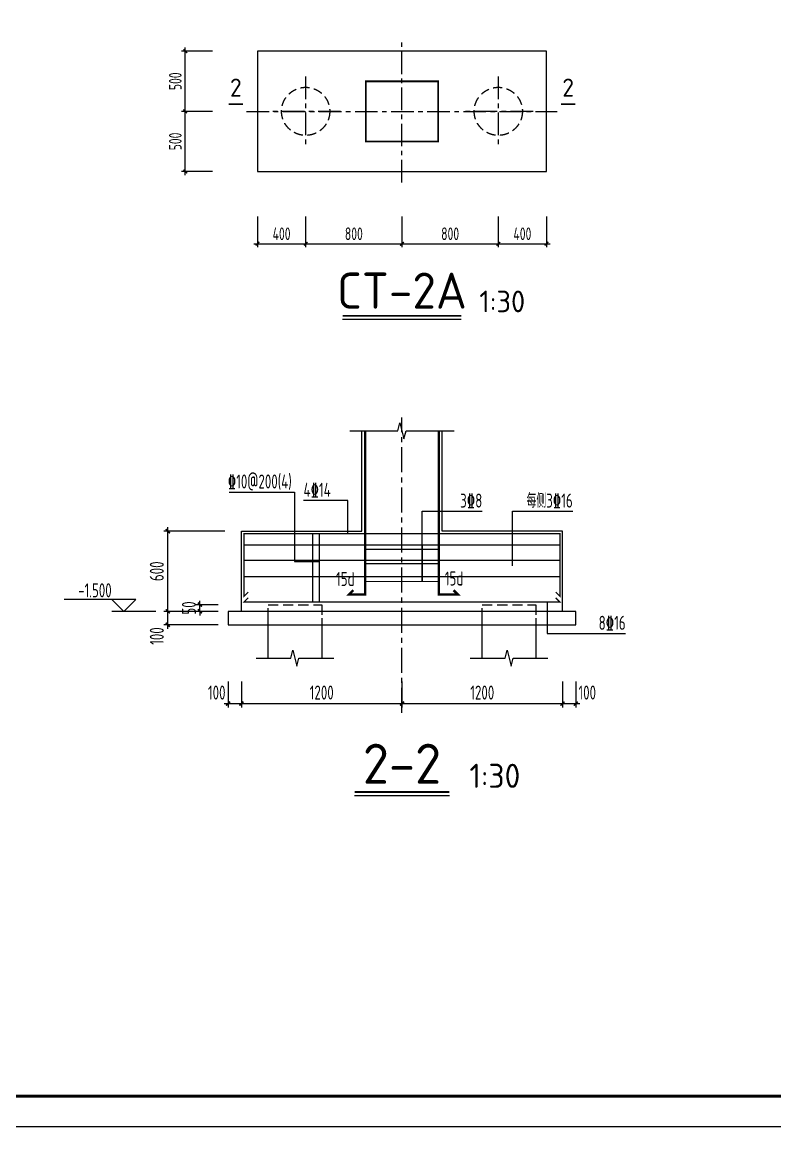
# Model space of a CAD drawing. Extents: x 14475413 to 15955882, y -732572 to -282951.
# Drawn here: x 14796964 to 14833678, y -555700 to -501777 of the extents above; entities that cross this region are included whole.
import ezdxf
from ezdxf.enums import TextEntityAlignment as Align

# ---------------------------------------------------------------- set-up
doc = ezdxf.new("R2010")
doc.units = 0
doc.header["$LTSCALE"] = 1000
doc.header["$MEASUREMENT"] = 0
doc.linetypes.add('CENTER', pattern=[2, 1.25, -0.25, 0.25, -0.25])
doc.linetypes.add('DASHED', pattern=[0.75, 0.5, -0.25])
for name, color, linetype in [('3T_WOOD', 21, 'Continuous'), ('AXIS_DE', 253, 'CENTER'), ('BASE_DE', 7, 'Continuous'), ('BASE_DE_DIM', 3, 'Continuous'), ('BASE_DE_NUM', 7, 'Continuous'), ('BASE_DE_REIN', 1, 'Continuous'), ('BASE_DE_TEXT', 7, 'Continuous'), ('COLU_DE_TH', 7, 'Continuous'), ('HYTK-GK', 7, 'Continuous'), ('PILE_DE', 7, 'Continuous'), ('PILE_DE_DASH', 9, 'DASHED'), ('THICK', 6, 'Continuous'), ('THIN', 7, 'Continuous'), ('TK', 4, 'Continuous')]:
    doc.layers.add(name, color=color, linetype=linetype)
doc.styles.add('TSSD_Dimension', font='Tssdeng.shx', dxfattribs={"width": 0.7, "bigfont": 'hztxt.shx'})
doc.styles.add('TSSD_Label', font='tssdeng.shx', dxfattribs={"width": 0.7, "bigfont": 'hztxt.shx'})
doc.styles.add('TSSD_Norm', font='Tssdeng.shx', dxfattribs={"bigfont": 'hztxt.shx'})
doc.styles.add('TSSD_REIN', font='tssdeng.shx', dxfattribs={"width": 0.7, "bigfont": 'tssdchn.shx'})
doc.dimstyles.new('TSSD_30_200', dxfattribs={"dimtxt": 700, "dimasz": 200, "dimexe": 200, "dimexo": 500, "dimgap": 200, "dimtad": 1, "dimdec": 0, "dimlfac": 0.15, "dimzin": 0, "dimdsep": 46, "dimtxsty": 'TSSD_Dimension', "dimblk": 'ARCHTICK', "dimblk1": 'ARCHTICK', "dimblk2": 'ARCHTICK', "dimcen": 0, "dimdle": 200, "dimclrt": 7, "dimadec": 0, "dimazin": 0, "dimtfac": 1, "dimtdec": 0, "dimtix": 1, "dimtmove": 2, "dimatfit": 3, "dimfxl": 0, "dimtolj": 1, "dimtzin": 0, "dimarcsym": 0})

# ---------------------------------------------------------------- blocks, each defined once
blk = doc.blocks.new('_ArchTick')
at = {"color": 0, "linetype": 'ByBlock', "const_width": 0.4}
blk.add_lwpolyline([(-0.5, -0.5), (0.5, 0.5)], dxfattribs=at)
blk = doc.blocks.new('*D596')
at = {"layer": 'BASE_DE_DIM', "color": 0, "lineweight": -2}
for p, q in [((14671126, -515204), (14671126, -516904)), ((14673793, -515204), (14673793, -516904)), ((14670926, -516704), (14673993, -516704))]:
    blk.add_line(p, q, dxfattribs=at)
at = {"layer": 'Defpoints', "color": 0}
for p in [(14671126, -514704), (14673793, -514704), (14673793, -516704)]:
    blk.add_point(p, dxfattribs=at)
at = {"layer": 'BASE_DE_DIM', "color": 0, "lineweight": -2, "xscale": 200, "yscale": 200, "zscale": 200, "rotation": 180}
blk.add_blockref('_ArchTick', (14671126, -516704), dxfattribs=at)
at = {"layer": 'BASE_DE_DIM', "color": 0, "lineweight": -2, "xscale": 200, "yscale": 200, "zscale": 200}
blk.add_blockref('_ArchTick', (14673793, -516704), dxfattribs=at)
at = {"layer": 'BASE_DE_DIM', "color": 7, "insert": (14672460, -516154), "char_height": 700, "attachment_point": 5, "style": 'TSSD_Dimension'}
blk.add_mtext('\\A1;400', dxfattribs=at)
blk = doc.blocks.new('*D597')
at = {"layer": 'BASE_DE_DIM', "color": 0, "lineweight": -2}
for p, q in [((14673793, -515204), (14673793, -516904)), ((14679126, -515204), (14679126, -516904)), ((14673593, -516704), (14679326, -516704))]:
    blk.add_line(p, q, dxfattribs=at)
at = {"layer": 'Defpoints', "color": 0}
for p in [(14673793, -514704), (14679126, -514704), (14679126, -516704)]:
    blk.add_point(p, dxfattribs=at)
at = {"layer": 'BASE_DE_DIM', "color": 0, "lineweight": -2, "xscale": 200, "yscale": 200, "zscale": 200, "rotation": 180}
blk.add_blockref('_ArchTick', (14673793, -516704), dxfattribs=at)
at = {"layer": 'BASE_DE_DIM', "color": 0, "lineweight": -2, "xscale": 200, "yscale": 200, "zscale": 200}
blk.add_blockref('_ArchTick', (14679126, -516704), dxfattribs=at)
at = {"layer": 'BASE_DE_DIM', "color": 7, "insert": (14676460, -516154), "char_height": 700, "attachment_point": 5, "style": 'TSSD_Dimension'}
blk.add_mtext('\\A1;800', dxfattribs=at)
blk = doc.blocks.new('*D598')
at = {"layer": 'BASE_DE_DIM', "color": 0, "lineweight": -2}
for p, q in [((14679126, -515204), (14679126, -516904)), ((14684460, -515204), (14684460, -516904)), ((14678926, -516704), (14684660, -516704))]:
    blk.add_line(p, q, dxfattribs=at)
at = {"layer": 'Defpoints', "color": 0}
for p in [(14679126, -514704), (14684460, -514704), (14684460, -516704)]:
    blk.add_point(p, dxfattribs=at)
at = {"layer": 'BASE_DE_DIM', "color": 0, "lineweight": -2, "xscale": 200, "yscale": 200, "zscale": 200, "rotation": 180}
blk.add_blockref('_ArchTick', (14679126, -516704), dxfattribs=at)
at = {"layer": 'BASE_DE_DIM', "color": 0, "lineweight": -2, "xscale": 200, "yscale": 200, "zscale": 200}
blk.add_blockref('_ArchTick', (14684460, -516704), dxfattribs=at)
at = {"layer": 'BASE_DE_DIM', "color": 7, "insert": (14681793, -516154), "char_height": 700, "attachment_point": 5, "style": 'TSSD_Dimension'}
blk.add_mtext('\\A1;800', dxfattribs=at)
blk = doc.blocks.new('*D599')
at = {"layer": 'BASE_DE_DIM', "color": 0, "lineweight": -2}
for p, q in [((14684460, -515204), (14684460, -516904)), ((14687126, -515204), (14687126, -516904)), ((14684260, -516704), (14687326, -516704))]:
    blk.add_line(p, q, dxfattribs=at)
at = {"layer": 'Defpoints', "color": 0}
for p in [(14684460, -514704), (14687126, -514704), (14687126, -516704)]:
    blk.add_point(p, dxfattribs=at)
at = {"layer": 'BASE_DE_DIM', "color": 0, "lineweight": -2, "xscale": 200, "yscale": 200, "zscale": 200, "rotation": 180}
blk.add_blockref('_ArchTick', (14684460, -516704), dxfattribs=at)
at = {"layer": 'BASE_DE_DIM', "color": 0, "lineweight": -2, "xscale": 200, "yscale": 200, "zscale": 200}
blk.add_blockref('_ArchTick', (14687126, -516704), dxfattribs=at)
at = {"layer": 'BASE_DE_DIM', "color": 7, "insert": (14685793, -516154), "char_height": 700, "attachment_point": 5, "style": 'TSSD_Dimension'}
blk.add_mtext('\\A1;400', dxfattribs=at)
blk = doc.blocks.new('*D600')
at = {"layer": 'BASE_DE_DIM', "color": 0, "lineweight": -2}
for p, q in [((14667126, -512904), (14667126, -509170)), ((14668626, -509370), (14666926, -509370)), ((14668626, -512704), (14666926, -512704))]:
    blk.add_line(p, q, dxfattribs=at)
at = {"layer": 'Defpoints', "color": 0}
for p in [(14667126, -509370), (14669126, -509370), (14669126, -512704)]:
    blk.add_point(p, dxfattribs=at)
at = {"layer": 'BASE_DE_DIM', "color": 0, "lineweight": -2, "xscale": 200, "yscale": 200, "zscale": 200}
for p, rotation in [((14667126, -509370), 90), ((14667126, -512704), 270)]:
    blk.add_blockref('_ArchTick', p, dxfattribs=dict(at, rotation=rotation))
at = {"layer": 'BASE_DE_DIM', "color": 7, "insert": (14666576, -511037), "char_height": 700, "attachment_point": 5, "rotation": 90, "style": 'TSSD_Dimension'}
blk.add_mtext('\\A1;500', dxfattribs=at)
blk = doc.blocks.new('*D601')
at = {"layer": 'BASE_DE_DIM', "color": 0, "lineweight": -2}
for p, q in [((14668626, -506036), (14666926, -506036)), ((14667126, -509570), (14667126, -505836)), ((14668626, -509370), (14666926, -509370))]:
    blk.add_line(p, q, dxfattribs=at)
at = {"layer": 'Defpoints', "color": 0}
for p in [(14667126, -506036), (14669126, -506036), (14669126, -509370)]:
    blk.add_point(p, dxfattribs=at)
at = {"layer": 'BASE_DE_DIM', "color": 0, "lineweight": -2, "xscale": 200, "yscale": 200, "zscale": 200}
for p, rotation in [((14667126, -506036), 90), ((14667126, -509370), 270)]:
    blk.add_blockref('_ArchTick', p, dxfattribs=dict(at, rotation=rotation))
at = {"layer": 'BASE_DE_DIM', "color": 7, "insert": (14666576, -507703), "char_height": 700, "attachment_point": 5, "rotation": 90, "style": 'TSSD_Dimension'}
blk.add_mtext('\\A1;500', dxfattribs=at)
blk = doc.blocks.new('_reinbk')
blk.add_line((0, 0), (0, 0))
blk = doc.blocks.new('*D602')
at = {"layer": 'BASE_DE_DIM', "color": 0, "lineweight": -2}
for p, q in [((14703740, -516027), (14703740, -517327)), ((14704407, -516027), (14704407, -517327)), ((14703540, -517127), (14704607, -517127))]:
    blk.add_line(p, q, dxfattribs=at)
at = {"layer": 'Defpoints', "color": 0}
for p in [(14703740, -515527), (14704407, -515527), (14704407, -517127)]:
    blk.add_point(p, dxfattribs=at)
at = {"layer": 'BASE_DE_DIM', "color": 0, "lineweight": -2, "xscale": 200, "yscale": 200, "zscale": 200, "rotation": 180}
blk.add_blockref('_ArchTick', (14703740, -517127), dxfattribs=at)
at = {"layer": 'BASE_DE_DIM', "color": 0, "lineweight": -2, "xscale": 200, "yscale": 200, "zscale": 200}
blk.add_blockref('_ArchTick', (14704407, -517127), dxfattribs=at)
at = {"layer": 'BASE_DE_DIM', "color": 7, "insert": (14703176, -516577), "char_height": 700, "attachment_point": 5, "style": 'TSSD_Dimension'}
blk.add_mtext('\\A1;100', dxfattribs=at)
blk = doc.blocks.new('*D603')
at = {"layer": 'BASE_DE_DIM', "color": 0, "lineweight": -2}
for p, q in [((14704407, -516027), (14704407, -517327)), ((14712407, -516027), (14712407, -517327)), ((14704207, -517127), (14712607, -517127))]:
    blk.add_line(p, q, dxfattribs=at)
at = {"layer": 'Defpoints', "color": 0}
for p in [(14704407, -515527), (14712407, -515527), (14712407, -517127)]:
    blk.add_point(p, dxfattribs=at)
at = {"layer": 'BASE_DE_DIM', "color": 0, "lineweight": -2, "xscale": 200, "yscale": 200, "zscale": 200, "rotation": 180}
blk.add_blockref('_ArchTick', (14704407, -517127), dxfattribs=at)
at = {"layer": 'BASE_DE_DIM', "color": 0, "lineweight": -2, "xscale": 200, "yscale": 200, "zscale": 200}
blk.add_blockref('_ArchTick', (14712407, -517127), dxfattribs=at)
at = {"layer": 'BASE_DE_DIM', "color": 7, "insert": (14708407, -516577), "char_height": 700, "attachment_point": 5, "style": 'TSSD_Dimension'}
blk.add_mtext('\\A1;1200', dxfattribs=at)
blk = doc.blocks.new('*D604')
at = {"layer": 'BASE_DE_DIM', "color": 0, "lineweight": -2}
for p, q in [((14712407, -516027), (14712407, -517327)), ((14720407, -516027), (14720407, -517327)), ((14712207, -517127), (14720607, -517127))]:
    blk.add_line(p, q, dxfattribs=at)
at = {"layer": 'Defpoints', "color": 0}
for p in [(14712407, -515527), (14720407, -515527), (14720407, -517127)]:
    blk.add_point(p, dxfattribs=at)
at = {"layer": 'BASE_DE_DIM', "color": 0, "lineweight": -2, "xscale": 200, "yscale": 200, "zscale": 200, "rotation": 180}
blk.add_blockref('_ArchTick', (14712407, -517127), dxfattribs=at)
at = {"layer": 'BASE_DE_DIM', "color": 0, "lineweight": -2, "xscale": 200, "yscale": 200, "zscale": 200}
blk.add_blockref('_ArchTick', (14720407, -517127), dxfattribs=at)
at = {"layer": 'BASE_DE_DIM', "color": 7, "insert": (14716407, -516577), "char_height": 700, "attachment_point": 5, "style": 'TSSD_Dimension'}
blk.add_mtext('\\A1;1200', dxfattribs=at)
blk = doc.blocks.new('*D605')
at = {"layer": 'BASE_DE_DIM', "color": 0, "lineweight": -2}
for p, q in [((14720407, -516027), (14720407, -517327)), ((14721074, -516027), (14721074, -517327)), ((14720207, -517127), (14721274, -517127))]:
    blk.add_line(p, q, dxfattribs=at)
at = {"layer": 'Defpoints', "color": 0}
for p in [(14720407, -515527), (14721074, -515527), (14721074, -517127)]:
    blk.add_point(p, dxfattribs=at)
at = {"layer": 'BASE_DE_DIM', "color": 0, "lineweight": -2, "xscale": 200, "yscale": 200, "zscale": 200, "rotation": 180}
blk.add_blockref('_ArchTick', (14720407, -517127), dxfattribs=at)
at = {"layer": 'BASE_DE_DIM', "color": 0, "lineweight": -2, "xscale": 200, "yscale": 200, "zscale": 200}
blk.add_blockref('_ArchTick', (14721074, -517127), dxfattribs=at)
at = {"layer": 'BASE_DE_DIM', "color": 7, "insert": (14721638, -516577), "char_height": 700, "attachment_point": 5, "style": 'TSSD_Dimension'}
blk.add_mtext('\\A1;100', dxfattribs=at)
blk = doc.blocks.new('*D606')
at = {"layer": 'BASE_DE_DIM', "color": 0, "lineweight": -2}
for p, q in [((14700740, -513394), (14700740, -512327)), ((14703240, -512527), (14700540, -512527)), ((14703240, -513194), (14700540, -513194))]:
    blk.add_line(p, q, dxfattribs=at)
at = {"layer": 'Defpoints', "color": 0}
for p in [(14700740, -512527), (14703740, -512527), (14703740, -513194)]:
    blk.add_point(p, dxfattribs=at)
at = {"layer": 'BASE_DE_DIM', "color": 0, "lineweight": -2, "xscale": 200, "yscale": 200, "zscale": 200}
for p, rotation in [((14700740, -512527), 90), ((14700740, -513194), 270)]:
    blk.add_blockref('_ArchTick', p, dxfattribs=dict(at, rotation=rotation))
at = {"layer": 'BASE_DE_DIM', "color": 7, "insert": (14700190, -513759), "char_height": 700, "attachment_point": 5, "rotation": 90, "style": 'TSSD_Dimension'}
blk.add_mtext('\\A1;100', dxfattribs=at)
blk = doc.blocks.new('*D607')
at = {"layer": 'BASE_DE_DIM', "color": 0, "lineweight": -2}
for p, q in [((14700740, -512727), (14700740, -508327)), ((14703574, -508527), (14700540, -508527)), ((14703240, -512527), (14700540, -512527))]:
    blk.add_line(p, q, dxfattribs=at)
at = {"layer": 'Defpoints', "color": 0}
for p in [(14700740, -508527), (14704074, -508527), (14703740, -512527)]:
    blk.add_point(p, dxfattribs=at)
at = {"layer": 'BASE_DE_DIM', "color": 0, "lineweight": -2, "xscale": 200, "yscale": 200, "zscale": 200}
for p, rotation in [((14700740, -508527), 90), ((14700740, -512527), 270)]:
    blk.add_blockref('_ArchTick', p, dxfattribs=dict(at, rotation=rotation))
at = {"layer": 'BASE_DE_DIM', "color": 7, "insert": (14700190, -510527), "char_height": 700, "attachment_point": 5, "rotation": 90, "style": 'TSSD_Dimension'}
blk.add_mtext('\\A1;600', dxfattribs=at)
blk = doc.blocks.new('*D608')
at = {"layer": 'BASE_DE_DIM', "color": 0, "lineweight": -2}
for p, q in [((14703240, -512194), (14702140, -512194)), ((14702340, -512194), (14702340, -511994)), ((14702340, -512527), (14702340, -512194)), ((14703240, -512527), (14702140, -512527)), ((14702340, -512527), (14702340, -512727))]:
    blk.add_line(p, q, dxfattribs=at)
at = {"layer": 'Defpoints', "color": 0}
for p in [(14702340, -512194), (14703740, -512194), (14703740, -512527)]:
    blk.add_point(p, dxfattribs=at)
at = {"layer": 'BASE_DE_DIM', "color": 0, "lineweight": -2, "xscale": 200, "yscale": 200, "zscale": 200}
for p, rotation in [((14702340, -512194), 270), ((14702340, -512527), 90)]:
    blk.add_blockref('_ArchTick', p, dxfattribs=dict(at, rotation=rotation))
at = {"layer": 'BASE_DE_DIM', "color": 7, "insert": (14701790, -512361), "char_height": 700, "attachment_point": 5, "rotation": 90, "style": 'TSSD_Dimension'}
blk.add_mtext('\\A1;50', dxfattribs=at)
blk = doc.blocks.new('GeYuanFrame_16346752', base_point=(20.09, 4.53))
at = {"layer": 'TK'}
blk.add_lwpolyline([(20.09, 4.53), (20.09, 598.53), (861.09, 598.53), (861.09, 4.53)], close=True, dxfattribs=at)
at = {"layer": 'TK', "const_width": 1}
blk.add_lwpolyline([(45.09, 588.53), (851.09, 588.53), (851.09, 14.53), (45.09, 14.53)], close=True, dxfattribs=at)
blk = doc.blocks.new('QW23WQ321')
at = {"layer": 'AXIS_DE'}
for p, q in [((14679126.4, -513303.7), (14679126.4, -505436.4)), ((14673793, -507436.7), (14673793, -511303.4)), ((14684459.7, -507436.7), (14684459.7, -511303.4)), ((14670526.4, -509370), (14687726.4, -509370)), ((14675726.4, -509370), (14671859.7, -509370)), ((14686393, -509370), (14682526.4, -509370))]:
    blk.add_line(p, q, dxfattribs=at)
at = {"layer": 'BASE_DE'}
blk.add_lwpolyline([(14671126.4, -512703.7), (14687126.4, -512703.7), (14687126.4, -506036.4), (14671126.4, -506036.4), (14671126.4, -512703.7)], dxfattribs=at)
at = {"layer": 'BASE_DE_NUM', "const_width": 100}
blk.add_lwpolyline([(14682411, -520703.7), (14675841.7, -520703.7)], dxfattribs=at)
at = {"layer": 'BASE_DE_NUM'}
blk.add_lwpolyline([(14682411, -520903.7), (14675841.7, -520903.7)], dxfattribs=at)
at = {"layer": 'COLU_DE_TH', "const_width": 100}
blk.add_lwpolyline([(14677126.4, -511036.7), (14681126.4, -511036.7), (14681126.4, -507703.4), (14677126.4, -507703.4)], close=True, dxfattribs=at)
at = {"layer": 'PILE_DE_DASH'}
for centre in [(14673793, -509370), (14684459.7, -509370)]:
    blk.add_circle(centre, 1333.3, dxfattribs=at)
at = {"layer": 'THICK', "const_width": 100}
for points in [[(14669526.4, -508970), (14670326.4, -508970)], [(14688726.4, -508970), (14687926.4, -508970)]]:
    blk.add_lwpolyline(points, dxfattribs=at)
at = {"layer": 'BASE_DE_NUM', "style": 'TSSD_Norm'}
blk.add_text('CT-2A', height=2000, dxfattribs=at).set_placement((14679126.4, -520303.7), align=Align.CENTER)
blk.add_text('1:30', height=1200, dxfattribs=at).set_placement((14683411, -520503.7))
at = {"layer": 'THICK', "style": 'TSSD_Norm'}
for p in [(14669926.4, -508053.8), (14688326.4, -508053.8)]:
    blk.add_text('2', height=1000, dxfattribs=at).set_placement(p, align=Align.MIDDLE_CENTER)
at = {"layer": 'BASE_DE_DIM'}
for base, p1, p2, picture, middle in [((14667126.4, -506036.4), (14669126.4, -509370), (14669126.4, -506036.4), '*D601', (14666576.4, -507703.2)), ((14667126.4, -509370), (14669126.4, -512703.7), (14669126.4, -509370), '*D600', (14666576.4, -511036.9))]:
    dim = blk.add_linear_dim(base=base, p1=p1, p2=p2, angle=90, dimstyle='TSSD_30_200', dxfattribs=at)
    dim.commit()
    dim.dimension.update_dxf_attribs({"geometry": picture, "text_midpoint": middle})
for base, p1, p2, picture, middle in [((14673793, -516703.7), (14671126.4, -514703.7), (14673793, -514703.7), '*D596', (14672459.7, -516153.7)), ((14679126.4, -516703.7), (14673793, -514703.7), (14679126.4, -514703.7), '*D597', (14676459.7, -516153.7)), ((14684459.7, -516703.7), (14679126.4, -514703.7), (14684459.7, -514703.7), '*D598', (14681793, -516153.7)), ((14687126.4, -516703.7), (14684459.7, -514703.7), (14687126.4, -514703.7), '*D599', (14685793, -516153.7))]:
    dim = blk.add_linear_dim(base=base, p1=p1, p2=p2, dimstyle='TSSD_30_200', dxfattribs=at)
    dim.commit()
    dim.dimension.update_dxf_attribs({"geometry": picture, "text_midpoint": middle})
blk = doc.blocks.new('6GDFR3')
at = {"layer": 'AXIS_DE'}
blk.add_line((14712406.8, -517594.2), (14712406.8, -502860.8), dxfattribs=at)
at = {"layer": 'BASE_DE'}
for points in [[(14704406.8, -512527.5), (14704406.8, -508527.5), (14710073.5, -508527.5), (14710406.8, -508527.5), (14710406.8, -503527.5)], [(14720406.8, -512527.5), (14720406.8, -508527.5), (14714740.2, -508527.5), (14714406.8, -508527.5), (14714406.8, -503527.5)], [(14703740.2, -513194.2), (14721073.5, -513194.2), (14721073.5, -512527.5), (14703740.2, -512527.5), (14703740.2, -513194.2)]]:
    blk.add_lwpolyline(points, dxfattribs=at)
at = {"layer": 'BASE_DE_NUM', "const_width": 100}
blk.add_lwpolyline([(14714768.4, -521527.5), (14710045.3, -521527.5)], dxfattribs=at)
at = {"layer": 'BASE_DE_NUM'}
blk.add_lwpolyline([(14714768.4, -521727.5), (14710045.3, -521727.5)], dxfattribs=at)
at = {"layer": 'BASE_DE_REIN'}
for points, const_width in [([(14709979.4, -511472), (14709767.2, -511684.2), (14710566.8, -511684.2), (14710566.8, -503527.5)], 120), ([(14714975.5, -511472), (14715187.7, -511684.2), (14714246.8, -511684.2), (14714246.8, -503527.5)], 120), ([(14704749, -511562), (14704536.8, -511774.2), (14704536.8, -508657.5), (14720276.8, -508657.5), (14720276.8, -511774.2), (14720064.7, -511562)], 60), ([(14707958.4, -512064.2), (14707958.4, -508657.5)], 60), ([(14708291.7, -512064.2), (14708291.7, -508657.5)], 60), ([(14704536.8, -509214), (14720276.8, -509214)], 60), ([(14710566.8, -509438.5), (14714246.8, -509438.5)], 60), ([(14704536.8, -509979.1), (14720276.8, -509979.1)], 60), ([(14710566.8, -510149.5), (14714246.8, -510149.5)], 60), ([(14704536.8, -510800.9), (14720276.8, -510800.9)], 60), ([(14710566.8, -511038.5), (14714246.8, -511038.5)], 60), ([(14704749, -511852), (14704536.8, -512064.2), (14720276.8, -512064.2), (14720064.7, -511852)], 60)]:
    blk.add_lwpolyline(points, dxfattribs=dict(at, const_width=const_width))
at = {"layer": 'BASE_DE_TEXT'}
for points in [[(14709703.5, -508657.5), (14709703.5, -506990.8), (14707500.2, -506990.8)], [(14713406.8, -509194.2), (14713406.8, -511038.5), (14713406.8, -507527.5), (14716406.8, -507527.5)], [(14717915.8, -510260.8), (14717915.8, -509727.5), (14717915.8, -507527.5), (14720915.8, -507527.5)], [(14719646.8, -512064.2), (14719646.8, -513623.5), (14723552.1, -513623.5)]]:
    blk.add_lwpolyline(points, dxfattribs=at)
at = {"layer": 'HYTK-GK'}
blk.add_lwpolyline([(14703789, -506575.8), (14707045.4, -506575.8), (14707045.4, -510039.5), (14708291.7, -510039.5)], dxfattribs=at)
at = {"layer": 'PILE_DE'}
for p, q in [((14705740.2, -514860.8), (14705740.2, -512860.8)), ((14708406.8, -512860.8), (14708406.8, -514860.8)), ((14716406.8, -514860.8), (14716406.8, -512860.8)), ((14719073.5, -512860.8), (14719073.5, -514860.8))]:
    blk.add_line(p, q, dxfattribs=at)
at = {"layer": 'PILE_DE_DASH'}
for p, q in [((14705740.2, -512860.8), (14705740.2, -512194.2)), ((14705740.2, -512194.2), (14708406.8, -512194.2)), ((14708406.8, -512194.2), (14708406.8, -512860.8)), ((14716406.8, -512860.8), (14716406.8, -512194.2)), ((14716406.8, -512194.2), (14719073.5, -512194.2)), ((14719073.5, -512194.2), (14719073.5, -512860.8))]:
    blk.add_line(p, q, dxfattribs=at)
at = {"layer": 'THIN'}
for p, q in [((14699140.2, -511927.5), (14695567.1, -511927.5)), ((14698540.2, -512527.5), (14697940.2, -511927.5)), ((14698540.2, -512527.5), (14699140.2, -511927.5)), ((14700140.2, -512527.5), (14697940.2, -512527.5))]:
    blk.add_line(p, q, dxfattribs=at)
for points in [[(14709806.8, -503527.5), (14712206.8, -503527.5), (14712306.8, -503127.5), (14712506.8, -503927.5), (14712606.8, -503527.5), (14715006.8, -503527.5)], [(14705140.2, -514860.8), (14706873.5, -514860.8), (14706973.5, -514460.8), (14707173.5, -515260.8), (14707273.5, -514860.8), (14709006.8, -514860.8)], [(14715806.8, -514860.8), (14717540.2, -514860.8), (14717640.2, -514460.8), (14717840.2, -515260.8), (14717940.2, -514860.8), (14719673.5, -514860.8)]]:
    blk.add_lwpolyline(points, dxfattribs=at)
at = {"layer": 'BASE_DE_TEXT', "xscale": 200, "yscale": 200, "zscale": 200}
for p, rotation in [((14709703.5, -508657.5), 270), ((14713406.8, -509194.2), 90), ((14717915.8, -509727.5), 270), ((14717915.8, -510260.8), 270), ((14713406.8, -510794.2), 270), ((14719646.8, -512064.2), 90)]:
    blk.add_blockref('_reinbk', p, dxfattribs=dict(at, rotation=rotation))
at = {"layer": 'BASE_DE_NUM', "style": 'TSSD_Norm'}
blk.add_text('2-2', height=2000, dxfattribs=at).set_placement((14712406.8, -521127.5), align=Align.CENTER)
blk.add_text('1:30', height=1200, dxfattribs=at).set_placement((14715768.4, -521327.5))
at = {"layer": 'BASE_DE_TEXT', "style": 'TSSD_REIN', "width": 0.7}
for s, p in [('\x8410@200(4)', (14703725.6, -506400.8)), ('4\x8414', (14707500.2, -506815.8))]:
    blk.add_text(s, height=700, dxfattribs=at).set_placement(p)
for s, p in [('3\x848', (14716406.8, -507352.5)), ('每侧3\x8416', (14720915.8, -507352.5)), ('8\x8416', (14723552.1, -513448.5))]:
    blk.add_text(s, height=700, dxfattribs=at).set_placement(p, align=Align.RIGHT)
for p in [(14709123.3, -511472.6), (14714541.6, -511448.9)]:
    blk.add_text('15d', height=700, dxfattribs=at).set_placement(p, align=Align.BOTTOM_LEFT)
at = {"layer": 'THIN', "style": 'TSSD_Label', "width": 0.7}
blk.add_text('-1.500', height=700, dxfattribs=at).set_placement((14697940.2, -511827.5), align=Align.RIGHT)
at = {"layer": 'BASE_DE_DIM'}
for base, p2, picture, middle in [((14700740.2, -508527.5), (14704073.5, -508527.5), '*D607', (14700190.2, -510527.5)), ((14702340.2, -512194.2), (14703740.2, -512194.2), '*D608', (14701790.2, -512360.8))]:
    dim = blk.add_linear_dim(base=base, p1=(14703740.2, -512527.5), p2=p2, angle=90, dimstyle='TSSD_30_200', dxfattribs=at)
    dim.commit()
    dim.dimension.update_dxf_attribs({"geometry": picture, "text_midpoint": middle})
dim = blk.add_linear_dim(base=(14700740.2, -512527.5), p1=(14703740.2, -513194.2), p2=(14703740.2, -512527.5), angle=90, dimstyle='TSSD_30_200', dxfattribs=at)
dim.commit()
dim.dimension.update_dxf_attribs({"geometry": '*D606', "text_midpoint": (14700190.2, -513758.6), "dimtype": 128})
for base, p1, p2, picture, middle in [((14704406.8, -517127.5), (14703740.2, -515527.5), (14704406.8, -515527.5), '*D602', (14703175.7, -516577.5)), ((14721073.5, -517127.5), (14720406.8, -515527.5), (14721073.5, -515527.5), '*D605', (14721638, -516577.5))]:
    dim = blk.add_linear_dim(base=base, p1=p1, p2=p2, dimstyle='TSSD_30_200', dxfattribs=at)
    dim.commit()
    dim.dimension.update_dxf_attribs({"geometry": picture, "text_midpoint": middle, "dimtype": 128})
for base, p1, p2, picture, middle in [((14712406.8, -517127.5), (14704406.8, -515527.5), (14712406.8, -515527.5), '*D603', (14708406.8, -516577.5)), ((14720406.8, -517127.5), (14712406.8, -515527.5), (14720406.8, -515527.5), '*D604', (14716406.8, -516577.5))]:
    dim = blk.add_linear_dim(base=base, p1=p1, p2=p2, dimstyle='TSSD_30_200', dxfattribs=at)
    dim.commit()
    dim.dimension.update_dxf_attribs({"geometry": picture, "text_midpoint": middle})

msp = doc.modelspace()

# ---------------------------------------------------------------- block references
at = {"xscale": 150, "yscale": 150, "zscale": 150}
msp.add_blockref('GeYuanFrame_16346752', (14757263.5, -555700), dxfattribs=at)
at = {"layer": '3T_WOOD'}
for name, p, xscale, yscale, zscale in [('QW23WQ321', (1885015.8, -57442.2), 0.8808749997988343, 0.8808749999734573, 0.8808750000000001), ('6GDFR3', (415723, -28901.8), 0.9787499997764826, 0.9787499999802094, 0.97875)]:
    msp.add_blockref(name, p, dxfattribs=dict(at, xscale=xscale, yscale=yscale, zscale=zscale))

doc.saveas('drawing.dxf')
